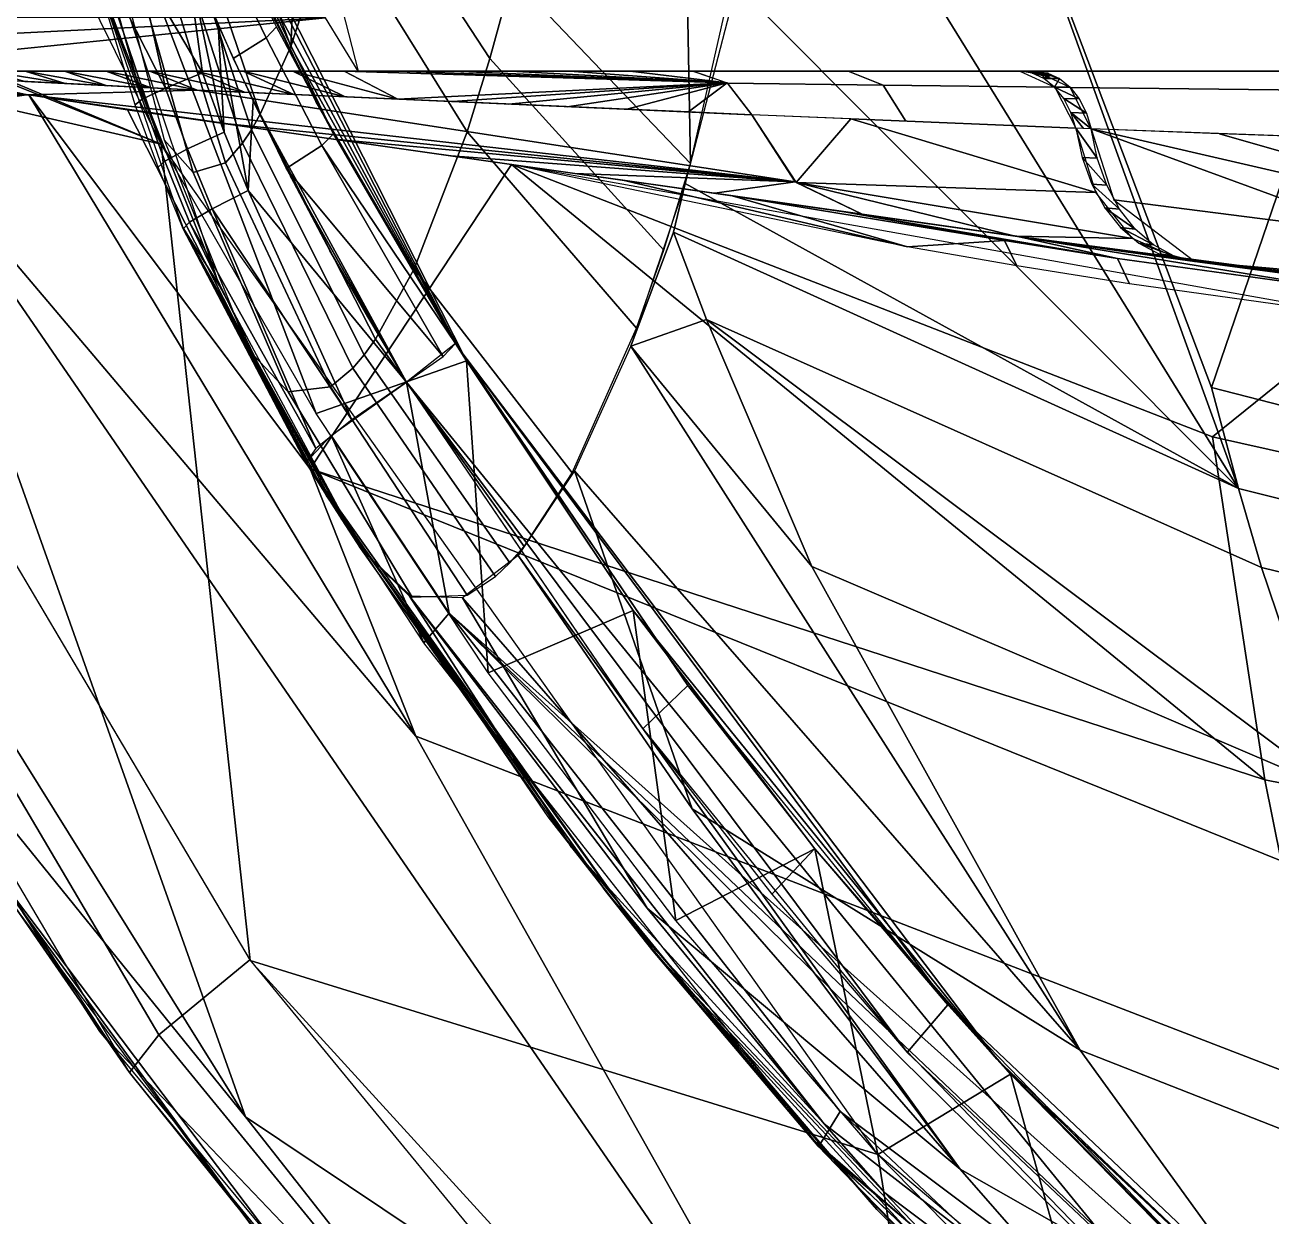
# Model space of a CAD drawing. Extents: x -48 to 59, y -19 to 0.
# Drawn here: x -35.945 to -31.358, y -8.163 to -3.776 of the extents above; entities that cross this region are included whole.
import ezdxf

# ---------------------------------------------------------------- set-up
doc = ezdxf.new("R2010")
doc.units = 0
doc.header["$MEASUREMENT"] = 0
doc.layers.add('IGES LEVEL 0', color=7, linetype='CONTINUOUS')

msp = doc.modelspace()

# ---------------------------------------------------------------- linework, layer by layer
at = {"layer": 'IGES LEVEL 0'}
for points in [[(-37.7142, -3.2658, 0), (-37.7142, -3.2658, 0), (-35.4442, -4.2149, -0.4111), (-37.0627, 0.0531, -0.1203)], [(-36.8859, 0.0531, -0.1227), (-36.8859, 0.0531, -0.1227), (-34.8742, -4.0583, 0.0738), (-34.3198, -5.0136, -0.0258)], [(-36.8859, 0.0531, -0.1227), (-36.8859, 0.0531, -0.1227), (-35.3659, -3.0728, 0.1632), (-34.8742, -4.0583, 0.0738)], [(-36.8859, 0.0531, -0.1227), (-36.8859, 0.0531, -0.1227), (-35.4442, -4.2149, -0.4111), (-35.9489, -3.1918, -0.3217)], [(-36.8859, 0.0531, -0.1227), (-36.8859, 0.0531, -0.1227), (-34.8736, -5.2071, -0.5108), (-35.4442, -4.2149, -0.4111)], [(-34.8736, -5.2071, -0.5108), (-34.8736, -5.2071, -0.5108), (-36.8859, 0.0531, -0.1227), (-34.3198, -5.0136, -0.0258)], [(-34.9048, -2.5187, 11.7091), (-34.9048, -2.5187, 11.7091), (-35.2816, -3.0046, 9.56), (-34.9668, -3.8554, 9.8705)], [(-34.9048, -2.5187, 11.7091), (-34.9048, -2.5187, 11.7091), (-34.9668, -3.8554, 9.8705), (-34.81, -3.3768, 11.1015)], [(-35.601, -2.5372, 0.5552), (-35.601, -2.5372, 0.7609), (-34.3518, -4.9627, 0.7609), (-34.3518, -4.9627, 0.5552)], [(-35.601, -2.5372, 0.3496), (-35.601, -2.5372, 0.5552), (-34.3518, -4.9627, 0.5552), (-34.3518, -4.9627, 0.3496)], [(-35.601, -2.5372, 0.7609), (-35.601, -2.5372, 0.7609), (-35.2186, -3.3843, 1.1603), (-34.8098, -4.1768, 1.0544)], [(-34.8098, -4.1768, 1.0544), (-34.8098, -4.1768, 1.0544), (-34.3518, -4.9627, 0.7609), (-35.601, -2.5372, 0.7609)], [(-35.3659, -3.0728, 0.1632), (-35.3659, -3.0728, 0.1632), (-35.601, -2.5372, 0.3496), (-34.3518, -4.9627, 0.3496)], [(-33.5258, -2.6367, 14.5867), (-33.5258, -2.6367, 14.5867), (-34.151, -3.599, 12.5692), (-33.495, -4.2866, 12.9662)], [(-33.495, -4.2866, 12.9662), (-33.495, -4.2866, 12.9662), (-33.1525, -2.7758, 14.9639), (-33.5258, -2.6367, 14.5867)], [(-31.4782, -5.4837, 14.188), (-31.4782, -5.4837, 14.188), (-33.1525, -2.7758, 14.9639), (-33.3254, -3.6302, 13.9446)], [(-31.4782, -5.4837, 14.188), (-31.4782, -5.4837, 14.188), (-32.3983, -2.9383, 15.6812), (-33.1525, -2.7758, 14.9639)], [(-31.5774, -5.112, 14.4974), (-31.5774, -5.112, 14.4974), (-30.9073, -3.1469, 16.8554), (-32.3983, -2.9383, 15.6812)], [(-32.3983, -2.9383, 15.6812), (-32.3983, -2.9383, 15.6812), (-31.4782, -5.4837, 14.188), (-31.5774, -5.112, 14.4974)], [(-35.2816, -3.0046, 9.56), (-35.3698, -3.2485, 8.6988), (-35.0789, -4.1055, 8.9283), (-34.9668, -3.8554, 9.8705)], [(-34.3518, -4.9627, 0.3496), (-34.3518, -4.9627, 0.3496), (-34.8742, -4.0583, 0.0738), (-35.3659, -3.0728, 0.1632)], [(-34.7418, -3.1228, 11.6126), (-34.81, -3.3768, 11.1015), (-34.317, -4.1696, 11.4832), (-34.2334, -3.8995, 12.0339)], [(-34.7418, -3.1228, 11.6126), (-34.7418, -3.1228, 11.6126), (-34.2334, -3.8995, 12.0339), (-34.151, -3.599, 12.5692)], [(-30.9073, -3.1469, 16.8554), (-30.9073, -3.1469, 16.8554), (-31.5774, -5.112, 14.4974), (-29.098, -5.749, 15.858)], [(-35.3698, -3.2485, 8.6988), (-35.3953, -3.3058, 8.4368), (-35.1116, -4.1627, 8.6416), (-35.0789, -4.1055, 8.9283)], [(-35.4442, -4.2149, -0.4111), (-35.4442, -4.2149, -0.4111), (-37.7142, -3.2658, 0), (-37.7184, -3.2986, 0.0008)], [(-35.4442, -4.2149, -0.4111), (-35.4442, -4.2149, -0.4111), (-37.7184, -3.2986, 0.0008), (-37.1253, -3.829, -0.1088)], [(-8.0196, -3.9469, 27.1075), (-8.0196, -3.9469, 27.1075), (-34.8921, -3.271, 23.2369), (-34.718, -3.9469, 22.5593)], [(-8.0196, -3.9469, 27.1075), (-8.0196, -3.9469, 27.1075), (-8.0788, -3.271, 27.8046), (-34.8921, -3.271, 23.2369)], [(-35.3953, -3.3058, 8.4368), (-35.4204, -3.356, 8.1717), (-35.144, -4.2117, 8.3514), (-35.1116, -4.1627, 8.6416)], [(-35.4204, -3.356, 8.1717), (-35.469, -3.433, 7.6377), (-35.2072, -4.2837, 7.7665), (-35.144, -4.2117, 8.3514)], [(-35.0193, -3.783, 1.1036), (-35.2186, -3.3843, 1.1603), (-35.25, -3.4241, 1.3178), (-35.0576, -3.8242, 1.2727)], [(-34.81, -3.3768, 11.1015), (-34.9668, -3.8554, 9.8705), (-34.512, -4.6743, 10.1554), (-34.317, -4.1696, 11.4832)], [(-35.5588, -3.4907, 6.5605), (-35.6383, -3.4104, 5.4701), (-35.4329, -4.1998, 5.3896), (-35.3257, -4.3194, 6.5859)], [(-35.469, -3.433, 7.6377), (-35.5588, -3.4907, 6.5605), (-35.3257, -4.3194, 6.5859), (-35.2072, -4.2837, 7.7665)], [(-35.0576, -3.8242, 1.2727), (-35.25, -3.4241, 1.3178), (-35.3556, -3.4925, 1.4283), (-35.1784, -3.9005, 1.3829)], [(-35.2912, -3.9533, 1.447), (-35.2912, -3.9533, 1.447), (-35.5309, -3.5449, 1.5673), (-35.3556, -3.4925, 1.4283)], [(-35.2116, -4.1709, 1.433), (-35.2116, -4.1709, 1.433), (-35.3556, -3.4925, 1.4283), (-35.2343, -3.7766, 1.3959)], [(-35.3556, -3.4925, 1.4283), (-35.3556, -3.4925, 1.4283), (-35.2116, -4.1709, 1.433), (-35.2912, -3.9533, 1.447)], [(-35.4279, -4.0088, 1.5867), (-35.4279, -4.0088, 1.5867), (-35.6444, -3.5837, 1.7633), (-35.5309, -3.5449, 1.5673)], [(-35.5309, -3.5449, 1.5673), (-35.5309, -3.5449, 1.5673), (-35.2912, -3.9533, 1.447), (-35.4279, -4.0088, 1.5867)], [(-35.5141, -4.0494, 1.7679), (-35.5141, -4.0494, 1.7679), (-35.6805, -3.6036, 1.9894), (-35.6444, -3.5837, 1.7633)], [(-35.5141, -4.0494, 1.7679), (-35.5141, -4.0494, 1.7679), (-35.5393, -4.07, 1.9651), (-35.6805, -3.6036, 1.9894)], [(-35.2292, -4.7372, 5.3312), (-35.2292, -4.7372, 5.3312), (-35.6805, -3.6036, 1.9894), (-35.3641, -4.5223, 1.9355)], [(-35.6805, -3.6036, 1.9894), (-35.6805, -3.6036, 1.9894), (-35.2292, -4.7372, 5.3312), (-35.5761, -3.6966, 5.4416)], [(-35.6444, -3.5837, 1.7633), (-35.6444, -3.5837, 1.7633), (-35.4279, -4.0088, 1.5867), (-35.5141, -4.0494, 1.7679)], [(-34.151, -3.599, 12.5692), (-34.2334, -3.8995, 12.0339), (-33.593, -4.6059, 12.3981), (-33.495, -4.2866, 12.9662)], [(-31.4782, -5.4837, 14.188), (-31.4782, -5.4837, 14.188), (-33.3254, -3.6302, 13.9446), (-33.5146, -4.3606, 12.8398)], [(-34.8394, -3.7503, 23.0304), (-34.8394, -3.7503, 23.0304), (-39.0299, -3.7479, 21.3215), (-38.7853, -3.9469, 20.8981)], [(-34.8394, -3.7503, 23.0304), (-34.8394, -3.7503, 23.0304), (-38.7853, -3.9469, 20.8981), (-36.7662, -3.9469, 21.8845)], [(-36.7662, -3.9469, 21.8845), (-36.7662, -3.9469, 21.8845), (-34.718, -3.9469, 22.5593), (-34.8394, -3.7503, 23.0304)], [(-35.1238, -4.3857, 1.4177), (-35.1238, -4.3857, 1.4177), (-35.2343, -3.7766, 1.3959), (-35.1049, -4.0575, 1.3664)], [(-35.2343, -3.7766, 1.3959), (-35.2343, -3.7766, 1.3959), (-35.1238, -4.3857, 1.4177), (-35.2116, -4.1709, 1.433)], [(-34.8097, -4.177, 1.0559), (-35.0193, -3.783, 1.1036), (-35.0576, -3.8242, 1.2727), (-34.8526, -4.2205, 1.233)], [(-35.4519, -7.4958, -0.2334), (-37.5004, -4.0217, 0.1308), (-37.1253, -3.829, -0.1088), (-35.1176, -7.219, -0.4684)], [(-35.4442, -4.2149, -0.4111), (-35.4442, -4.2149, -0.4111), (-37.1253, -3.829, -0.1088), (-35.1156, -7.2217, -0.4687)], [(-34.8526, -4.2205, 1.233), (-35.0576, -3.8242, 1.2727), (-35.1784, -3.9005, 1.3829), (-34.9832, -4.3044, 1.3418)], [(-34.9668, -3.8554, 9.8705), (-35.0789, -4.1055, 8.9283), (-34.6543, -4.933, 9.1378), (-34.512, -4.6743, 10.1554)], [(-34.2334, -3.8995, 12.0339), (-34.317, -4.1696, 11.4832), (-33.6933, -4.8925, 11.8134), (-33.593, -4.6059, 12.3981)], [(-44.9286, -3.9469, 14.5736), (-44.9286, -3.9469, 14.5736), (-35.1423, -3.9469, 15.8848), (-36.332, -3.9469, 12.8915)], [(-35.1423, -3.9469, 15.8848), (-35.1423, -3.9469, 15.8848), (-44.9286, -3.9469, 14.5736), (-42.319, -3.9469, 18.1396)], [(-35.1423, -3.9469, 15.8848), (-35.1423, -3.9469, 15.8848), (-42.319, -3.9469, 18.1396), (-38.8311, -3.9469, 20.8715)], [(-38.8311, -3.9469, 20.8715), (-38.8311, -3.9469, 20.8715), (-33.4863, -3.9469, 18.6495), (-35.1423, -3.9469, 15.8848)], [(-38.8311, -3.9469, 20.8715), (-38.8311, -3.9469, 20.8715), (-32.2827, -3.9469, 20.1049), (-33.4863, -3.9469, 18.6495)], [(-38.8311, -3.9469, 20.8715), (-38.8311, -3.9469, 20.8715), (-32.2254, -3.9469, 20.1641), (-32.2827, -3.9469, 20.1049)], [(-32.2254, -3.9469, 20.1641), (-32.2254, -3.9469, 20.1641), (-38.8311, -3.9469, 20.8715), (-34.718, -3.9469, 22.5593)], [(-36.2956, -3.9868, 12.6244), (-36.2956, -3.9868, 12.6244), (-36.2236, -3.9704, 12.8485), (-35.9308, -4.0337, 13.205)], [(-35.9308, -4.0337, 13.205), (-35.9308, -4.0337, 13.205), (-36.2403, -4.0334, 12.5981), (-36.2956, -3.9868, 12.6244)], [(-35.3115, -4.0161, 15.0667), (-35.3115, -4.0161, 15.0667), (-36.2236, -3.9704, 12.8485), (-35.9308, -4.0337, 13.205)], [(-35.3115, -4.0161, 15.0667), (-35.3115, -4.0161, 15.0667), (-35.9461, -3.985, 13.5995), (-36.2236, -3.9704, 12.8485)], [(-36.0818, -3.9469, 13.6586), (-36.0818, -3.9469, 13.6586), (-35.7974, -3.9925, 13.9708), (-35.9461, -3.985, 13.5995)], [(-35.7974, -3.9925, 13.9708), (-35.7974, -3.9925, 13.9708), (-36.0818, -3.9469, 13.6586), (-35.9446, -3.9469, 14.0377)], [(-35.3115, -4.0161, 15.0667), (-35.3115, -4.0161, 15.0667), (-35.642, -4.0002, 14.3392), (-35.9461, -3.985, 13.5995)], [(-35.9446, -3.9469, 14.0377), (-35.9446, -3.9469, 14.0377), (-35.642, -4.0002, 14.3392), (-35.7974, -3.9925, 13.9708)], [(-35.642, -4.0002, 14.3392), (-35.642, -4.0002, 14.3392), (-35.9446, -3.9469, 14.0377), (-35.7995, -3.9469, 14.4137)], [(-35.7995, -3.9469, 14.4137), (-35.7995, -3.9469, 14.4137), (-35.4801, -4.0081, 14.7045), (-35.642, -4.0002, 14.3392)], [(-35.4801, -4.0081, 14.7045), (-35.4801, -4.0081, 14.7045), (-35.7995, -3.9469, 14.4137), (-35.6465, -3.9469, 14.7865)], [(-35.6465, -3.9469, 14.7865), (-35.6465, -3.9469, 14.7865), (-35.3115, -4.0161, 15.0667), (-35.4801, -4.0081, 14.7045)], [(-35.3115, -4.0161, 15.0667), (-35.3115, -4.0161, 15.0667), (-35.6465, -3.9469, 14.7865), (-35.486, -3.9469, 15.156)], [(-35.486, -3.9469, 15.156), (-35.486, -3.9469, 15.156), (-35.1364, -4.0242, 15.4257), (-35.3115, -4.0161, 15.0667)], [(-35.1364, -4.0242, 15.4257), (-35.1364, -4.0242, 15.4257), (-35.486, -3.9469, 15.156), (-35.3178, -3.9469, 15.5221)], [(-35.3463, -4.2325, 1.5725), (-35.4279, -4.0088, 1.5867), (-35.2912, -3.9533, 1.447), (-35.2116, -4.1709, 1.433)], [(-35.3178, -3.9469, 15.5221), (-35.3178, -3.9469, 15.5221), (-34.9548, -4.0326, 15.7814), (-35.1364, -4.0242, 15.4257)], [(-34.9548, -4.0326, 15.7814), (-34.9548, -4.0326, 15.7814), (-35.3178, -3.9469, 15.5221), (-35.1423, -3.9469, 15.8848)], [(-35.1423, -3.9469, 15.8848), (-35.1423, -3.9469, 15.8848), (-34.7667, -4.0411, 16.1336), (-34.9548, -4.0326, 15.7814)], [(-34.7667, -4.0411, 16.1336), (-34.7667, -4.0411, 16.1336), (-35.1423, -3.9469, 15.8848), (-34.9595, -3.9469, 16.2438)], [(-34.9595, -3.9469, 16.2438), (-34.9595, -3.9469, 16.2438), (-34.5721, -4.0499, 16.4824), (-34.7667, -4.0411, 16.1336)], [(-34.5721, -4.0499, 16.4824), (-34.5721, -4.0499, 16.4824), (-34.9595, -3.9469, 16.2438), (-34.7695, -3.9469, 16.5992)], [(-33.3606, -3.9895, 18.5604), (-33.3606, -3.9895, 18.5604), (-34.7695, -3.9469, 16.5992), (-34.5725, -3.9469, 16.9509)], [(-34.7695, -3.9469, 16.5992), (-34.7695, -3.9469, 16.5992), (-33.3606, -3.9895, 18.5604), (-34.5721, -4.0499, 16.4824)], [(-34.718, -3.9469, 22.5593), (-34.718, -3.9469, 22.5593), (-27.7408, -3.9469, 22.9798), (-32.2254, -3.9469, 20.1641)], [(-27.7408, -3.9469, 22.9798), (-27.7408, -3.9469, 22.9798), (-34.718, -3.9469, 22.5593), (-29.7368, -3.9469, 23.7628)], [(-33.3606, -3.9895, 18.5604), (-33.3606, -3.9895, 18.5604), (-34.5725, -3.9469, 16.9509), (-34.3686, -3.9469, 17.2986)], [(-33.3606, -3.9895, 18.5604), (-33.3606, -3.9895, 18.5604), (-34.371, -4.0588, 16.8275), (-34.5721, -4.0499, 16.4824)], [(-33.3606, -3.9895, 18.5604), (-33.3606, -3.9895, 18.5604), (-34.1635, -4.068, 17.169), (-34.371, -4.0588, 16.8275)], [(-33.3606, -3.9895, 18.5604), (-33.3606, -3.9895, 18.5604), (-34.3686, -3.9469, 17.2986), (-34.1579, -3.9469, 17.6425)], [(-33.3606, -3.9895, 18.5604), (-33.3606, -3.9895, 18.5604), (-33.9496, -4.0774, 17.5066), (-34.1635, -4.068, 17.169)], [(-33.3606, -3.9895, 18.5604), (-33.3606, -3.9895, 18.5604), (-34.1579, -3.9469, 17.6425), (-33.9405, -3.9469, 17.9823)], [(-33.3606, -3.9895, 18.5604), (-33.3606, -3.9895, 18.5604), (-33.7294, -4.087, 17.8404), (-33.9496, -4.0774, 17.5066)], [(-33.3606, -3.9895, 18.5604), (-33.3606, -3.9895, 18.5604), (-33.9405, -3.9469, 17.9823), (-33.7166, -3.9469, 18.318)], [(-33.3606, -3.9895, 18.5604), (-33.3606, -3.9895, 18.5604), (-33.5027, -4.0969, 18.1703), (-33.7294, -4.087, 17.8404)], [(-33.3606, -3.9895, 18.5604), (-33.3606, -3.9895, 18.5604), (-33.7166, -3.9469, 18.318), (-33.4863, -3.9469, 18.6495)], [(-33.3606, -3.9895, 18.5604), (-33.3606, -3.9895, 18.5604), (-33.2698, -4.107, 18.496), (-33.5027, -4.0969, 18.1703)], [(-32.7863, -3.9977, 19.2886), (-33.3592, -3.9906, 18.5594), (-33.4863, -3.9469, 18.6495), (-32.9151, -3.9469, 19.395)], [(-32.7019, -4.1309, 19.2187), (-33.2698, -4.107, 18.496), (-33.3592, -3.9906, 18.5594), (-32.7863, -3.9977, 19.2886)], [(-32.1539, -4.0058, 19.9813), (-32.7863, -3.9977, 19.2886), (-32.9151, -3.9469, 19.395), (-32.2827, -3.9469, 20.1049)], [(-32.2338, -3.9508, 20.0862), (-32.2338, -3.9508, 20.0862), (-32.2827, -3.9469, 20.1049), (-32.2541, -3.9469, 20.1345)], [(-32.2338, -3.9508, 20.0862), (-32.2338, -3.9508, 20.0862), (-32.2373, -3.9536, 20.0613), (-32.2827, -3.9469, 20.1049)], [(-32.2052, -3.9509, 20.1156), (-32.2052, -3.9509, 20.1156), (-32.2541, -3.9469, 20.1345), (-32.2254, -3.9469, 20.1641)], [(-32.2541, -3.9469, 20.1345), (-32.2541, -3.9469, 20.1345), (-32.2196, -3.9508, 20.1008), (-32.2338, -3.9508, 20.0862)], [(-32.2541, -3.9469, 20.1345), (-32.2541, -3.9469, 20.1345), (-32.2052, -3.9509, 20.1156), (-32.2196, -3.9508, 20.1008)], [(-32.2373, -3.9536, 20.0613), (-32.2373, -3.9536, 20.0613), (-32.2338, -3.9508, 20.0862), (-32.1986, -3.963, 20.0524)], [(-32.1986, -3.963, 20.0524), (-32.1986, -3.963, 20.0524), (-32.194, -3.9733, 20.0198), (-32.2373, -3.9536, 20.0613)], [(-32.1845, -3.9631, 20.0669), (-32.1986, -3.963, 20.0524), (-32.2338, -3.9508, 20.0862), (-32.2196, -3.9508, 20.1008)], [(-32.2052, -3.9509, 20.1156), (-32.2052, -3.9509, 20.1156), (-32.2254, -3.9469, 20.1641), (-32.1801, -3.9537, 20.12)], [(-31.1133, -4.0178, 20.9116), (-32.0969, -4.0065, 20.0389), (-32.2254, -3.9469, 20.1641), (-31.2343, -3.9469, 21.0627)], [(-32.1701, -3.9631, 20.0815), (-32.1845, -3.9631, 20.0669), (-32.2196, -3.9508, 20.1008), (-32.2052, -3.9509, 20.1156)], [(-32.1801, -3.9537, 20.12), (-32.1801, -3.9537, 20.12), (-32.1701, -3.9631, 20.0815), (-32.2052, -3.9509, 20.1156)], [(-32.194, -3.9733, 20.0198), (-32.194, -3.9733, 20.0198), (-32.1986, -3.963, 20.0524), (-32.1845, -3.9631, 20.0669)], [(-32.194, -3.9733, 20.0198), (-32.194, -3.9733, 20.0198), (-32.1845, -3.9631, 20.0669), (-32.1701, -3.9631, 20.0815)], [(-32.1701, -3.9631, 20.0815), (-32.1701, -3.9631, 20.0815), (-32.1369, -3.9736, 20.0778), (-32.194, -3.9733, 20.0198)], [(-32.1369, -3.9736, 20.0778), (-32.1369, -3.9736, 20.0778), (-32.1546, -4.0051, 19.982), (-32.194, -3.9733, 20.0198)], [(-32.1701, -3.9631, 20.0815), (-32.1701, -3.9631, 20.0815), (-32.1801, -3.9537, 20.12), (-32.1369, -3.9736, 20.0778)], [(-32.1546, -4.0051, 19.982), (-32.1546, -4.0051, 19.982), (-32.1369, -3.9736, 20.0778), (-32.0976, -4.0058, 20.0396)], [(-35.5605, -7.6345, 0.2212), (-37.6349, -4.1215, 0.5797), (-37.5004, -4.0217, 0.1308), (-35.4519, -7.4958, -0.2334)], [(-34.5064, -6.3952, 12.7053), (-34.5064, -6.3952, 12.7053), (-35.9308, -4.0337, 13.205), (-36.4452, -4.1065, 12.001)], [(-35.9308, -4.0337, 13.205), (-35.9308, -4.0337, 13.205), (-36.3849, -4.0377, 12.2708), (-36.2403, -4.0334, 12.5981)], [(-36.3849, -4.0377, 12.2708), (-36.3849, -4.0377, 12.2708), (-35.9308, -4.0337, 13.205), (-36.1799, -4.065, 12.6599)], [(-33.1092, -4.3542, 18.3431), (-33.1092, -4.3542, 18.3431), (-35.3115, -4.0161, 15.0667), (-35.9308, -4.0337, 13.205)], [(-35.9308, -4.0337, 13.205), (-35.9308, -4.0337, 13.205), (-35.5681, -4.0884, 13.8073), (-35.1986, -4.141, 14.529)], [(-35.9308, -4.0337, 13.205), (-35.9308, -4.0337, 13.205), (-35.1986, -4.141, 14.529), (-33.1092, -4.3542, 18.3431)], [(-34.8952, -5.4111, 13.3904), (-34.8952, -5.4111, 13.3904), (-35.5681, -4.0884, 13.8073), (-35.9308, -4.0337, 13.205)], [(-35.9308, -4.0337, 13.205), (-35.9308, -4.0337, 13.205), (-34.5064, -6.3952, 12.7053), (-34.8952, -5.4111, 13.3904)], [(-35.4309, -4.2775, 1.7537), (-35.5141, -4.0494, 1.7679), (-35.4279, -4.0088, 1.5867), (-35.3463, -4.2325, 1.5725)], [(-33.2698, -4.107, 18.496), (-33.2698, -4.107, 18.496), (-34.9548, -4.0326, 15.7814), (-35.3115, -4.0161, 15.0667)], [(-35.3115, -4.0161, 15.0667), (-35.3115, -4.0161, 15.0667), (-33.1092, -4.3542, 18.3431), (-33.2698, -4.107, 18.496)], [(-34.9548, -4.0326, 15.7814), (-34.9548, -4.0326, 15.7814), (-33.7294, -4.087, 17.8404), (-34.1635, -4.068, 17.169)], [(-34.9548, -4.0326, 15.7814), (-34.9548, -4.0326, 15.7814), (-33.2698, -4.107, 18.496), (-33.7294, -4.087, 17.8404)], [(-32.0761, -4.1569, 19.9067), (-32.7019, -4.1309, 19.2187), (-32.7863, -3.9977, 19.2886), (-32.1539, -4.0058, 19.9813)], [(-32.064, -4.0488, 20.0069), (-32.064, -4.0488, 20.0069), (-32.1209, -4.0476, 19.9496), (-32.1546, -4.0051, 19.982)], [(-32.1546, -4.0051, 19.982), (-32.1546, -4.0051, 19.982), (-32.0976, -4.0058, 20.0396), (-32.064, -4.0488, 20.0069)], [(-31.0497, -4.1941, 20.8322), (-32.0199, -4.1592, 19.9639), (-32.0969, -4.0065, 20.0389), (-31.1133, -4.0178, 20.9116)], [(-35.4551, -4.3003, 1.9508), (-35.5393, -4.07, 1.9651), (-35.5141, -4.0494, 1.7679), (-35.4309, -4.2775, 1.7537)], [(-35.1049, -4.0575, 1.3664), (-35.1049, -4.0575, 1.3664), (-34.5404, -5.0917, 1.2611), (-35.1238, -4.3857, 1.4177)], [(-34.5404, -5.0917, 1.2611), (-34.5404, -5.0917, 1.2611), (-35.1049, -4.0575, 1.3664), (-34.9676, -4.3349, 1.3386)], [(-34.3518, -4.9627, 0.1439), (-34.3518, -4.9627, 0.1439), (-34.3198, -5.0136, -0.0258), (-34.8742, -4.0583, 0.0738)], [(-34.8742, -4.0583, 0.0738), (-34.8742, -4.0583, 0.0738), (-34.3518, -4.9627, 0.3496), (-34.3518, -4.9627, 0.1439)], [(-32.0377, -4.1007, 19.9813), (-32.0377, -4.1007, 19.9813), (-32.0943, -4.099, 19.9242), (-32.1209, -4.0476, 19.9496)], [(-32.1209, -4.0476, 19.9496), (-32.1209, -4.0476, 19.9496), (-32.064, -4.0488, 20.0069), (-32.0377, -4.1007, 19.9813)], [(-35.1335, -7.7974, 7.9689), (-35.1335, -7.7974, 7.9689), (-36.4452, -4.1065, 12.001), (-37.0371, -4.7446, 8.8254)], [(-36.4452, -4.1065, 12.001), (-36.4452, -4.1065, 12.001), (-35.1335, -7.7974, 7.9689), (-32.8619, -9.319, 10.3242)], [(-36.4452, -4.1065, 12.001), (-36.4452, -4.1065, 12.001), (-32.8619, -9.319, 10.3242), (-34.5064, -6.3952, 12.7053)], [(-33.9206, -4.3229, 16.6748), (-33.9206, -4.3229, 16.6748), (-35.5681, -4.0884, 13.8073), (-34.1535, -4.2898, 15.6602)], [(-34.8952, -5.4111, 13.3904), (-34.8952, -5.4111, 13.3904), (-34.1535, -4.2898, 15.6602), (-35.5681, -4.0884, 13.8073)], [(-35.0789, -4.1055, 8.9283), (-35.1116, -4.1627, 8.6416), (-34.6963, -4.9909, 8.8279), (-34.6543, -4.933, 9.1378)], [(-32.905, -4.1224, 18.9724), (-32.905, -4.1224, 18.9724), (-33.2698, -4.107, 18.496), (-33.1061, -4.3569, 18.3404)], [(-32.0026, -4.3929, 19.7972), (-32.0026, -4.3929, 19.7972), (-32.905, -4.1224, 18.9724), (-33.1061, -4.3569, 18.3404)], [(-32.0761, -4.1569, 19.9067), (-32.0761, -4.1569, 19.9067), (-32.5019, -4.1393, 19.4496), (-32.905, -4.1224, 18.9724)], [(-32.905, -4.1224, 18.9724), (-32.905, -4.1224, 18.9724), (-32.0026, -4.3929, 19.7972), (-32.0761, -4.1569, 19.9067)], [(-32.0481, -4.1581, 19.9354), (-32.0481, -4.1581, 19.9354), (-32.0761, -4.1569, 19.9067), (-32.0943, -4.099, 19.9242)], [(-32.0943, -4.099, 19.9242), (-32.0943, -4.099, 19.9242), (-32.0199, -4.1592, 19.9639), (-32.0481, -4.1581, 19.9354)], [(-32.0943, -4.099, 19.9242), (-32.0943, -4.099, 19.9242), (-32.0377, -4.1007, 19.9813), (-32.0199, -4.1592, 19.9639)], [(-35.2562, -4.4532, 1.5569), (-35.3463, -4.2325, 1.5725), (-35.2116, -4.1709, 1.433), (-35.1238, -4.3857, 1.4177)], [(-33.1092, -4.3542, 18.3431), (-33.1092, -4.3542, 18.3431), (-35.1986, -4.141, 14.529), (-34.8078, -4.1966, 15.2391)], [(-35.1116, -4.1627, 8.6416), (-35.144, -4.2117, 8.3514), (-34.7381, -5.0398, 8.5141), (-34.6963, -4.9909, 8.8279)], [(-34.317, -4.1696, 11.4832), (-34.512, -4.6743, 10.1554), (-33.9312, -5.4262, 10.4019), (-33.6933, -4.8925, 11.8134)], [(-31.9975, -4.2675, 19.9247), (-31.9975, -4.2675, 19.9247), (-32.0761, -4.1569, 19.9067), (-32.053, -4.2641, 19.8675)], [(-31.9975, -4.2675, 19.9247), (-31.9975, -4.2675, 19.9247), (-32.0199, -4.1592, 19.9639), (-32.0761, -4.1569, 19.9067)], [(-29.9157, -4.6449, 21.3997), (-29.9157, -4.6449, 21.3997), (-31.5477, -4.1774, 20.4125), (-32.0199, -4.1592, 19.9639)], [(-30.9669, -4.5446, 20.6745), (-30.9669, -4.5446, 20.6745), (-32.0199, -4.1592, 19.9639), (-31.9362, -4.4199, 19.8387)], [(-32.0199, -4.1592, 19.9639), (-32.0199, -4.1592, 19.9639), (-30.9669, -4.5446, 20.6745), (-29.9157, -4.6449, 21.3997)], [(-35.1156, -7.2217, -0.4687), (-35.1156, -7.2217, -0.4687), (-32.8055, -7.936, -0.8603), (-35.4442, -4.2149, -0.4111)], [(-35.3257, -4.3194, 6.5859), (-35.4329, -4.1998, 5.3896), (-35.1219, -4.9728, 5.3046), (-34.9767, -5.1269, 6.6026)], [(-35.144, -4.2117, 8.3514), (-35.2072, -4.2837, 7.7665), (-34.8201, -5.1088, 7.8814), (-34.7381, -5.0398, 8.5141)], [(-34.4056, -4.9973, 1.1553), (-34.4056, -4.9973, 1.1553), (-34.8526, -4.2205, 1.233), (-34.9832, -4.3044, 1.3418)], [(-34.8526, -4.2205, 1.233), (-34.8526, -4.2205, 1.233), (-34.36, -4.9496, 0.971), (-34.8097, -4.177, 1.0559)], [(-34.8526, -4.2205, 1.233), (-34.8526, -4.2205, 1.233), (-34.4056, -4.9973, 1.1553), (-34.36, -4.9496, 0.971)], [(-34.3518, -4.9627, 0.7609), (-34.3518, -4.9627, 0.7609), (-34.8098, -4.1768, 1.0544), (-34.36, -4.9496, 0.971)], [(-33.1092, -4.3542, 18.3431), (-33.1092, -4.3542, 18.3431), (-34.8078, -4.1966, 15.2391), (-34.3765, -4.258, 15.9647)], [(-29.9157, -4.6449, 21.3997), (-29.9157, -4.6449, 21.3997), (-31.0505, -4.194, 20.8315), (-31.5477, -4.1774, 20.4125)], [(-35.339, -4.5026, 1.738), (-35.4309, -4.2775, 1.7537), (-35.3463, -4.2325, 1.5725), (-35.2562, -4.4532, 1.5569)], [(-33.1092, -4.3542, 18.3431), (-33.1092, -4.3542, 18.3431), (-34.3765, -4.258, 15.9647), (-33.9206, -4.3229, 16.6748)], [(-31.9622, -4.367, 19.8735), (-31.9622, -4.367, 19.8735), (-32.053, -4.2641, 19.8675), (-32.0172, -4.3625, 19.8165)], [(-32.053, -4.2641, 19.8675), (-32.053, -4.2641, 19.8675), (-31.9622, -4.367, 19.8735), (-31.9975, -4.2675, 19.9247)], [(-35.3622, -4.5275, 1.9352), (-35.4551, -4.3003, 1.9508), (-35.4309, -4.2775, 1.7537), (-35.339, -4.5026, 1.738)], [(-35.2072, -4.2837, 7.7665), (-35.3257, -4.3194, 6.5859), (-34.9767, -5.1269, 6.6026), (-34.8201, -5.1088, 7.8814)], [(-34.9832, -4.3044, 1.3418), (-34.9832, -4.3044, 1.3418), (-34.5404, -5.0917, 1.2611), (-34.4056, -4.9973, 1.1553)], [(-34.1535, -4.2898, 15.6602), (-34.1535, -4.2898, 15.6602), (-34.8952, -5.4111, 13.3904), (-31.3808, -6.5564, 16.261)], [(-32.6965, -4.5929, 16.9491), (-32.6965, -4.5929, 16.9491), (-34.1535, -4.2898, 15.6602), (-33.7444, -4.348, 16.0953)], [(-33.9206, -4.3229, 16.6748), (-33.9206, -4.3229, 16.6748), (-34.1535, -4.2898, 15.6602), (-33.7444, -4.348, 16.0953)], [(-31.5737, -5.2931, 17.3062), (-31.5737, -5.2931, 17.3062), (-31.0224, -4.849, 18.0805), (-34.1535, -4.2898, 15.6602)], [(-34.1535, -4.2898, 15.6602), (-34.1535, -4.2898, 15.6602), (-31.3808, -6.5564, 16.261), (-31.5737, -5.2931, 17.3062)], [(-34.5404, -5.0917, 1.2611), (-34.5404, -5.0917, 1.2611), (-34.9676, -4.3349, 1.3386), (-34.8226, -4.6082, 1.3113)], [(-33.1092, -4.3542, 18.3431), (-33.1092, -4.3542, 18.3431), (-33.9206, -4.3229, 16.6748), (-33.4055, -4.3962, 17.4164)], [(-33.7444, -4.348, 16.0953), (-33.7444, -4.348, 16.0953), (-32.8633, -4.4734, 18.1379), (-33.9206, -4.3229, 16.6748)], [(-32.6965, -4.5929, 16.9491), (-32.6965, -4.5929, 16.9491), (-33.7444, -4.348, 16.0953), (-33.3423, -4.4052, 16.4983)], [(-32.8633, -4.4734, 18.1379), (-32.8633, -4.4734, 18.1379), (-33.7444, -4.348, 16.0953), (-31.6389, -4.6476, 17.9712)], [(-33.1092, -4.3542, 18.3431), (-33.1092, -4.3542, 18.3431), (-33.4055, -4.3962, 17.4164), (-32.8633, -4.4734, 18.1379)], [(-32.2998, -4.5536, 18.811), (-32.2998, -4.5536, 18.811), (-33.1061, -4.3569, 18.3404), (-32.8633, -4.4734, 18.1379)], [(-33.1061, -4.3569, 18.3404), (-33.1061, -4.3569, 18.3404), (-31.8682, -4.5623, 19.635), (-32.0026, -4.3929, 19.7972)], [(-31.8682, -4.5623, 19.635), (-31.8682, -4.5623, 19.635), (-33.1061, -4.3569, 18.3404), (-32.2998, -4.5536, 18.811)], [(-34.7415, -5.2301, 1.3823), (-34.7415, -5.2301, 1.3823), (-35.2562, -4.4532, 1.5569), (-35.1238, -4.3857, 1.4177)], [(-35.1238, -4.3857, 1.4177), (-35.1238, -4.3857, 1.4177), (-34.5404, -5.0917, 1.2611), (-34.7415, -5.2301, 1.3823)], [(-33.5577, -4.5394, 12.5465), (-33.5577, -4.5394, 12.5465), (-33.5146, -4.3606, 12.8398), (-33.7152, -4.9591, 11.6637)], [(-33.5146, -4.3606, 12.8398), (-33.5146, -4.3606, 12.8398), (-33.5577, -4.5394, 12.5465), (-31.4782, -5.4837, 14.188)], [(-31.9152, -4.455, 19.8117), (-31.9152, -4.455, 19.8117), (-32.0172, -4.3625, 19.8165), (-31.9697, -4.4494, 19.7553)], [(-32.0172, -4.3625, 19.8165), (-32.0172, -4.3625, 19.8165), (-31.9152, -4.455, 19.8117), (-31.9622, -4.367, 19.8735)], [(-32.3394, -4.5698, 17.337), (-32.3394, -4.5698, 17.337), (-33.3423, -4.4052, 16.4983), (-32.9288, -4.4641, 16.8893)], [(-33.3423, -4.4052, 16.4983), (-33.3423, -4.4052, 16.4983), (-32.3394, -4.5698, 17.337), (-32.6965, -4.5929, 16.9491)], [(-31.8575, -4.5288, 19.7411), (-31.8575, -4.5288, 19.7411), (-31.9697, -4.4494, 19.7553), (-31.9118, -4.5224, 19.6854)], [(-31.9697, -4.4494, 19.7553), (-31.9697, -4.4494, 19.7553), (-31.8575, -4.5288, 19.7411), (-31.9152, -4.455, 19.8117)], [(-30.9669, -4.5446, 20.6745), (-31.9362, -4.4199, 19.8387), (-31.6389, -4.6476, 19.4969), (-30.6962, -4.7666, 20.2939)], [(-34.8738, -5.3356, 1.5959), (-34.8738, -5.3356, 1.5959), (-35.339, -4.5026, 1.738), (-35.2562, -4.4532, 1.5569)], [(-35.2562, -4.4532, 1.5569), (-35.2562, -4.4532, 1.5569), (-34.7415, -5.2301, 1.3823), (-34.8738, -5.3356, 1.5959)], [(-31.9233, -4.6364, 17.6291), (-31.9233, -4.6364, 17.6291), (-32.9288, -4.4641, 16.8893), (-32.2957, -4.5542, 17.4452)], [(-32.9288, -4.4641, 16.8893), (-32.9288, -4.4641, 16.8893), (-31.9233, -4.6364, 17.6291), (-32.3394, -4.5698, 17.337)], [(-31.6389, -4.6476, 17.9712), (-31.6389, -4.6476, 17.9712), (-31.6929, -4.64, 19.4444), (-32.8633, -4.4734, 18.1379)], [(-35.3641, -4.5223, 1.9355), (-35.3641, -4.5223, 1.9355), (-34.7786, -5.5984, 4.3816), (-34.7107, -5.7034, 5.2175)], [(-35.3641, -4.5223, 1.9355), (-35.3641, -4.5223, 1.9355), (-34.8349, -5.5104, 3.5435), (-34.7786, -5.5984, 4.3816)], [(-35.3641, -4.5223, 1.9355), (-35.3641, -4.5223, 1.9355), (-34.8793, -5.44, 2.7032), (-34.8349, -5.5104, 3.5435)], [(-35.3641, -4.5223, 1.9355), (-35.3641, -4.5223, 1.9355), (-34.9118, -5.3879, 1.8607), (-34.8793, -5.44, 2.7032)], [(-35.3641, -4.5223, 1.9355), (-35.3641, -4.5223, 1.9355), (-34.7107, -5.7034, 5.2175), (-35.2292, -4.7372, 5.3312)], [(-35.339, -4.5026, 1.738), (-35.339, -4.5026, 1.738), (-34.9118, -5.3879, 1.8607), (-35.3622, -4.5275, 1.9352)], [(-35.339, -4.5026, 1.738), (-35.339, -4.5026, 1.738), (-34.8738, -5.3356, 1.5959), (-34.9118, -5.3879, 1.8607)], [(-33.7152, -4.9591, 11.6637), (-33.7152, -4.9591, 11.6637), (-33.4366, -4.8611, 12.3236), (-33.5577, -4.5394, 12.5465)], [(-33.5577, -4.5394, 12.5465), (-33.4366, -4.8611, 12.3236), (-31.393, -5.7749, 13.9379), (-31.4782, -5.4837, 14.188)], [(-31.791, -4.5866, 19.6636), (-31.791, -4.5866, 19.6636), (-31.9118, -4.5224, 19.6854), (-31.8451, -4.5794, 19.6089)], [(-31.9118, -4.5224, 19.6854), (-31.9118, -4.5224, 19.6854), (-31.791, -4.5866, 19.6636), (-31.8575, -4.5288, 19.7411)], [(-32.3394, -4.5698, 17.337), (-32.3394, -4.5698, 17.337), (-32.2931, -4.6635, 17.2511), (-32.6965, -4.5929, 16.9491)], [(-32.3394, -4.5698, 17.337), (-31.9233, -4.6364, 17.6291), (-31.8784, -4.7302, 17.541), (-32.2931, -4.6635, 17.2511)], [(-32.2998, -4.5536, 18.811), (-32.2998, -4.5536, 18.811), (-31.6929, -4.64, 19.4444), (-31.8682, -4.5623, 19.635)], [(-32.2957, -4.5542, 17.4452), (-32.2957, -4.5542, 17.4452), (-31.1416, -4.7142, 18.279), (-30.6353, -4.7733, 18.5683)], [(-32.2957, -4.5542, 17.4452), (-32.2957, -4.5542, 17.4452), (-31.6389, -4.6476, 17.9712), (-31.1416, -4.7142, 18.279)], [(-32.2957, -4.5542, 17.4452), (-32.2957, -4.5542, 17.4452), (-29.8423, -4.8806, 18.8269), (-31.0685, -4.7546, 18.1703)], [(-32.2957, -4.5542, 17.4452), (-32.2957, -4.5542, 17.4452), (-31.0685, -4.7546, 18.1703), (-31.9233, -4.6364, 17.6291)], [(-32.2957, -4.5542, 17.4452), (-32.2957, -4.5542, 17.4452), (-30.6353, -4.7733, 18.5683), (-29.8423, -4.8806, 18.8269)], [(-31.7174, -4.6265, 19.5815), (-31.7174, -4.6265, 19.5815), (-31.8451, -4.5794, 19.6089), (-31.7715, -4.619, 19.5278)], [(-31.8451, -4.5794, 19.6089), (-31.8451, -4.5794, 19.6089), (-31.7174, -4.6265, 19.5815), (-31.791, -4.5866, 19.6636)], [(-34.8226, -4.6082, 1.3113), (-34.8226, -4.6082, 1.3113), (-34.6846, -4.8518, 1.2864), (-34.5404, -5.0917, 1.2611)], [(-31.6389, -4.6476, 19.4969), (-31.6389, -4.6476, 19.4969), (-31.7715, -4.619, 19.5278), (-31.6929, -4.64, 19.4444)], [(-31.7715, -4.619, 19.5278), (-31.7715, -4.619, 19.5278), (-31.6389, -4.6476, 19.4969), (-31.7174, -4.6265, 19.5815)], [(-34.512, -4.6743, 10.1554), (-34.6543, -4.933, 9.1378), (-34.1079, -5.6972, 9.3182), (-33.9312, -5.4262, 10.4019)], [(-31.9233, -4.6364, 17.6291), (-31.0685, -4.7546, 18.1703), (-31.0262, -4.8486, 18.0783), (-31.8784, -4.7302, 17.541)], [(-31.6929, -4.64, 19.4444), (-31.6929, -4.64, 19.4444), (-31.6389, -4.6476, 17.9712), (-31.6389, -4.6476, 19.4969)], [(-28.5211, -4.9265, 19.5465), (-28.5211, -4.9265, 19.5465), (-31.6389, -4.6476, 19.4969), (-30.6904, -4.7671, 20.2989)], [(-30.6353, -4.7733, 18.5683), (-30.6353, -4.7733, 18.5683), (-31.6389, -4.6476, 17.9712), (-31.6389, -4.6476, 19.4969)], [(-31.6389, -4.6476, 19.4969), (-31.6389, -4.6476, 19.4969), (-29.5959, -4.8674, 19.0927), (-30.6353, -4.7733, 18.5683)], [(-31.6389, -4.6476, 19.4969), (-31.6389, -4.6476, 19.4969), (-28.5211, -4.9265, 19.5465), (-29.5959, -4.8674, 19.0927)], [(-37.0371, -4.7446, 8.8254), (-37.0371, -4.7446, 8.8254), (-36.8013, -5.7359, 5.4532), (-35.1335, -7.7974, 7.9689)], [(-33.4366, -4.8611, 12.3236), (-33.4366, -4.8611, 12.3236), (-33.7152, -4.9591, 11.6637), (-33.0481, -5.7701, 11.6614)], [(-33.4366, -4.8611, 12.3236), (-33.4366, -4.8611, 12.3236), (-33.0481, -5.7701, 11.6614), (-31.1147, -6.5978, 13.1924)], [(-33.4366, -4.8611, 12.3236), (-33.4366, -4.8611, 12.3236), (-31.1147, -6.5978, 13.1924), (-31.393, -5.7749, 13.9379)], [(-31.0224, -4.849, 18.0805), (-31.0224, -4.849, 18.0805), (-31.5737, -5.2931, 17.3062), (-29.1144, -5.8433, 18.3911)], [(-34.6543, -4.933, 9.1378), (-34.6963, -4.9909, 8.8279), (-34.1606, -5.7571, 8.9878), (-34.1079, -5.6972, 9.3182)], [(-33.505, -6.2094, 0.8229), (-34.36, -4.9496, 0.971), (-34.5404, -5.0917, 1.2611), (-33.6707, -6.369, 1.1127)], [(-34.3518, -4.9627, 0.7609), (-34.3518, -4.9627, 0.7609), (-34.36, -4.9496, 0.971), (-33.5078, -6.2049, 0.8235)], [(-34.9767, -5.1269, 6.6026), (-35.1219, -4.9728, 5.3046), (-34.7107, -5.7034, 5.2175), (-34.5195, -5.884, 6.6097)], [(-34.6963, -4.9909, 8.8279), (-34.7381, -5.0398, 8.5141), (-34.2133, -5.8073, 8.653), (-34.1606, -5.7571, 8.9878)], [(-32.3676, -7.5853, 0.1439), (-32.3676, -7.5853, 0.1439), (-34.3518, -4.9627, 0.1439), (-34.3518, -4.9627, 0.3496)], [(-34.3518, -4.9627, 0.3496), (-34.3518, -4.9627, 0.3496), (-34.3518, -4.9627, 0.5552), (-32.3676, -7.5853, 0.5552)], [(-34.3518, -4.9627, 0.3496), (-34.3518, -4.9627, 0.3496), (-32.3676, -7.5853, 0.5552), (-32.3676, -7.5853, 0.1439)], [(-34.3518, -4.9627, 0.5552), (-34.3518, -4.9627, 0.5552), (-33.5078, -6.2049, 0.8235), (-32.5546, -7.376, 0.6626)], [(-34.3518, -4.9627, 0.1439), (-34.3518, -4.9627, 0.1439), (-33.7059, -5.9328, -0.1344), (-34.3198, -5.0136, -0.0258)], [(-33.5078, -6.2049, 0.8235), (-33.5078, -6.2049, 0.8235), (-34.3518, -4.9627, 0.5552), (-34.3518, -4.9627, 0.7609)], [(-33.7059, -5.9328, -0.1344), (-33.7059, -5.9328, -0.1344), (-34.3518, -4.9627, 0.1439), (-32.3676, -7.5853, 0.1439)], [(-32.5546, -7.376, 0.6626), (-32.5546, -7.376, 0.6626), (-32.3676, -7.5853, 0.5552), (-34.3518, -4.9627, 0.5552)], [(-32.0608, -7.5521, 10.2009), (-32.0608, -7.5521, 10.2009), (-33.7152, -4.9591, 11.6637), (-33.922, -5.4181, 10.4308)], [(-33.7152, -4.9591, 11.6637), (-33.7152, -4.9591, 11.6637), (-32.0608, -7.5521, 10.2009), (-33.0481, -5.7701, 11.6614)], [(-34.3198, -5.0136, -0.0258), (-34.3198, -5.0136, -0.0258), (-34.2403, -6.1621, -0.6198), (-34.8736, -5.2071, -0.5108)], [(-34.7381, -5.0398, 8.5141), (-34.8201, -5.1088, 7.8814), (-34.3176, -5.8764, 7.9775), (-34.2133, -5.8073, 8.653)], [(-34.2403, -6.1621, -0.6198), (-34.2403, -6.1621, -0.6198), (-34.3198, -5.0136, -0.0258), (-33.7059, -5.9328, -0.1344)], [(-34.3838, -5.9423, 1.3986), (-34.3838, -5.9423, 1.3986), (-34.8182, -5.2885, 1.4798), (-34.5404, -5.0917, 1.2611)], [(-34.5404, -5.0917, 1.2611), (-34.5404, -5.0917, 1.2611), (-32.7063, -7.5487, 0.9525), (-31.6429, -8.6432, 0.7805)], [(-34.5404, -5.0917, 1.2611), (-34.5404, -5.0917, 1.2611), (-33.6746, -6.363, 1.1135), (-32.7063, -7.5487, 0.9525)], [(-34.5404, -5.0917, 1.2611), (-34.5404, -5.0917, 1.2611), (-31.6429, -8.6432, 0.7805), (-34.3838, -5.9423, 1.3986)], [(-34.8201, -5.1088, 7.8814), (-34.9767, -5.1269, 6.6026), (-34.5195, -5.884, 6.6097), (-34.3176, -5.8764, 7.9775)], [(-31.5774, -5.112, 14.4974), (-31.4782, -5.4837, 14.188), (-29.0583, -6.0874, 15.5391), (-29.098, -5.749, 15.858)], [(-34.4774, -6.0522, 1.7884), (-34.4774, -6.0522, 1.7884), (-34.9118, -5.3879, 1.8607), (-34.8182, -5.2885, 1.4798)], [(-34.8182, -5.2885, 1.4798), (-34.8182, -5.2885, 1.4798), (-34.3838, -5.9423, 1.3986), (-34.4774, -6.0522, 1.7884)], [(-31.5737, -5.2931, 17.3062), (-31.3808, -6.5564, 16.261), (-29.0858, -7.0067, 17.3562), (-29.1144, -5.8433, 18.3911)], [(-33.6322, -7.1878, 2.8262), (-33.6322, -7.1878, 2.8262), (-34.9118, -5.3879, 1.8607), (-34.8349, -5.5104, 3.5435)], [(-33.6322, -7.1878, 2.2211), (-33.6322, -7.1878, 2.2211), (-34.0191, -6.6926, 1.7129), (-34.9118, -5.3879, 1.8607)], [(-34.9118, -5.3879, 1.8607), (-34.9118, -5.3879, 1.8607), (-33.6322, -7.1878, 2.8262), (-33.6322, -7.1878, 2.2211)], [(-34.8952, -5.4111, 13.3904), (-34.5064, -6.3952, 12.7053), (-31.1167, -7.7037, 15.2017), (-31.3208, -6.8542, 15.9968)], [(-34.8952, -5.4111, 13.3904), (-34.8952, -5.4111, 13.3904), (-31.3208, -6.8542, 15.9968), (-31.3808, -6.5564, 16.261)], [(-33.4895, -6.6633, 8.7759), (-33.4895, -6.6633, 8.7759), (-33.922, -5.4181, 10.4308), (-34.13, -5.7298, 9.1554)], [(-33.922, -5.4181, 10.4308), (-33.922, -5.4181, 10.4308), (-33.4895, -6.6633, 8.7759), (-32.0608, -7.5521, 10.2009)], [(-31.4782, -5.4837, 14.188), (-31.393, -5.7749, 13.9379), (-29.0218, -6.3535, 15.2802), (-29.0583, -6.0874, 15.5391)], [(-33.8093, -6.9644, 4.8445), (-33.8093, -6.9644, 4.8445), (-34.8349, -5.5104, 3.5435), (-34.7107, -5.7034, 5.2175)], [(-34.8349, -5.5104, 3.5435), (-34.8349, -5.5104, 3.5435), (-33.6322, -7.1878, 3.4312), (-33.6322, -7.1878, 2.8262)], [(-34.8349, -5.5104, 3.5435), (-34.8349, -5.5104, 3.5435), (-33.6322, -7.1878, 4.0362), (-33.6322, -7.1878, 3.4312)], [(-33.6322, -7.1878, 4.0362), (-33.6322, -7.1878, 4.0362), (-34.8349, -5.5104, 3.5435), (-33.8093, -6.9644, 4.8445)], [(-33.9315, -6.8065, 4.8934), (-33.9315, -6.8065, 4.8934), (-34.5294, -5.8802, 6.5344), (-34.7107, -5.7034, 5.2175)], [(-32.5018, -7.9898, 7.8601), (-32.5018, -7.9898, 7.8601), (-34.13, -5.7298, 9.1554), (-34.3341, -5.8865, 7.8518)], [(-34.13, -5.7298, 9.1554), (-34.13, -5.7298, 9.1554), (-32.5018, -7.9898, 7.8601), (-33.4895, -6.6633, 8.7759)], [(-36.8013, -5.7359, 5.4532), (-35.6713, -7.4829, 5.0079), (-34.0211, -9.2118, 7.1647), (-35.1335, -7.7974, 7.9689)], [(-33.0481, -5.7701, 11.6614), (-32.0608, -7.5521, 10.2009), (-30.3851, -8.2098, 11.5362), (-31.1147, -6.5978, 13.1924)], [(-31.393, -5.7749, 13.9379), (-31.1147, -6.5978, 13.1924), (-28.891, -7.1096, 14.502), (-29.0218, -6.3535, 15.2802)], [(-33.6545, -7.0285, 6.5251), (-33.6545, -7.0285, 6.5251), (-34.3341, -5.8865, 7.8518), (-34.5294, -5.8802, 6.5344)], [(-34.5294, -5.8802, 6.5344), (-34.5294, -5.8802, 6.5344), (-33.9315, -6.8065, 4.8934), (-33.0035, -7.8235, 6.1276)], [(-34.5294, -5.8802, 6.5344), (-34.5294, -5.8802, 6.5344), (-33.0035, -7.8235, 6.1276), (-33.6545, -7.0285, 6.5251)], [(-34.3341, -5.8865, 7.8518), (-34.3341, -5.8865, 7.8518), (-33.6545, -7.0285, 6.5251), (-32.5018, -7.9898, 7.8601)], [(-36.2519, -6.6351, 0.4499), (-36.2519, -6.6351, 0.4499), (-35.5609, -7.634, 0.2213), (-36.6838, -5.938, 0.4131)], [(-34.3838, -5.9423, 1.3986), (-32.9447, -7.7779, 1.1585), (-33.0221, -7.9054, 1.5519), (-34.4774, -6.0522, 1.7884)], [(-34.3838, -5.9423, 1.3986), (-34.3838, -5.9423, 1.3986), (-30.4917, -9.6409, 0.5999), (-29.2599, -10.5363, 0.4129)], [(-34.3838, -5.9423, 1.3986), (-34.3838, -5.9423, 1.3986), (-31.6429, -8.6432, 0.7805), (-30.4917, -9.6409, 0.5999)], [(-29.2599, -10.5363, 0.4129), (-29.2599, -10.5363, 0.4129), (-32.9447, -7.7779, 1.1585), (-34.3838, -5.9423, 1.3986)], [(-33.7059, -5.9328, -0.1344), (-33.7059, -5.9328, -0.1344), (-33.5494, -7.0738, -0.7368), (-34.2403, -6.1621, -0.6198)], [(-33.5494, -7.0738, -0.7368), (-33.5494, -7.0738, -0.7368), (-33.7059, -5.9328, -0.1344), (-33.0369, -6.81, -0.2507)], [(-32.3676, -7.5853, 0.1439), (-32.3676, -7.5853, 0.1439), (-33.0369, -6.81, -0.2507), (-33.7059, -5.9328, -0.1344)], [(-33.0379, -6.8094, 0.7434), (-33.505, -6.2094, 0.8229), (-33.6707, -6.369, 1.1127), (-33.1956, -6.9771, 1.0331)], [(-34.5064, -6.3952, 12.7053), (-32.8619, -9.319, 10.3242), (-30.1605, -10.2365, 12.3825), (-31.1167, -7.7037, 15.2017)], [(-29.0858, -7.0067, 17.3562), (-29.0858, -7.0067, 17.3562), (-31.3808, -6.5564, 16.261), (-31.3208, -6.8542, 15.9968)], [(-36.2519, -6.6351, 2.1686), (-36.2519, -6.6351, 3.0279), (-34.5235, -8.9249, 3.0279), (-34.5235, -8.9249, 2.1686)], [(-36.2519, -6.6351, 3.0279), (-36.2519, -6.6351, 3.8873), (-34.5235, -8.9249, 3.8873), (-34.5235, -8.9249, 3.0279)], [(-36.2519, -6.6351, 0.4499), (-36.2519, -6.6351, 1.3093), (-34.5235, -8.9249, 1.3093), (-34.5235, -8.9249, 0.4499)], [(-36.2519, -6.6351, 1.3093), (-36.2519, -6.6351, 2.1686), (-34.5235, -8.9249, 2.1686), (-34.5235, -8.9249, 1.3093)], [(-36.2519, -6.6351, 3.8873), (-36.2519, -6.6351, 3.8873), (-36.0755, -6.901, 5.1621), (-34.9388, -8.4314, 4.741)], [(-34.9388, -8.4314, 4.741), (-34.9388, -8.4314, 4.741), (-34.5235, -8.9249, 3.8873), (-36.2519, -6.6351, 3.8873)], [(-35.5609, -7.634, 0.2213), (-35.5609, -7.634, 0.2213), (-36.2519, -6.6351, 0.4499), (-34.5235, -8.9249, 0.4499)], [(-33.6322, -7.1878, 2.2211), (-33.6322, -7.1878, 2.2211), (-33.0246, -7.9054, 1.5522), (-34.0191, -6.6926, 1.7129)], [(-33.4895, -6.6633, 8.7759), (-32.5018, -7.9898, 7.8601), (-31.2117, -8.7247, 9.0915), (-32.0608, -7.5521, 10.2009)], [(-33.9315, -6.8065, 4.8934), (-33.7017, -7.1012, 4.8017), (-32.7792, -8.0769, 5.9948), (-33.0035, -7.8235, 6.1276)], [(-33.0369, -6.81, -0.2507), (-33.0369, -6.81, -0.2507), (-32.8055, -7.936, -0.8603), (-33.5494, -7.0738, -0.7368)], [(-32.5481, -7.3853, 0.6611), (-33.0379, -6.8094, 0.7434), (-33.1956, -6.9771, 1.0331), (-32.6977, -7.5604, 0.9507)], [(-32.8055, -7.936, -0.8603), (-32.8055, -7.936, -0.8603), (-33.0369, -6.81, -0.2507), (-32.3175, -7.6397, -0.3735)], [(-32.3676, -7.5853, -0.2674), (-32.3676, -7.5853, -0.2674), (-32.3175, -7.6397, -0.3735), (-33.0369, -6.81, -0.2507)], [(-33.0369, -6.81, -0.2507), (-33.0369, -6.81, -0.2507), (-32.3676, -7.5853, 0.1439), (-32.3676, -7.5853, -0.2674)], [(-33.6322, -7.1878, 4.0362), (-33.6322, -7.1878, 4.0362), (-33.8093, -6.9644, 4.8445), (-32.8087, -8.1391, 4.4589)], [(-33.6545, -7.0285, 6.5251), (-33.0035, -7.8235, 6.1276), (-31.9017, -8.676, 7.3392), (-32.5018, -7.9898, 7.8601)], [(-33.7017, -7.1012, 4.8017), (-33.0453, -7.8795, 4.5477), (-32.1466, -8.7426, 5.6297), (-32.7792, -8.0769, 5.9948)], [(-33.6322, -7.1878, 2.8262), (-33.6322, -7.1878, 3.4312), (-32.1441, -8.8195, 3.4312), (-32.1441, -8.8195, 2.8262)], [(-32.1441, -8.8195, 3.4312), (-32.1441, -8.8195, 3.4312), (-33.6322, -7.1878, 3.4312), (-33.6322, -7.1878, 4.0362)], [(-33.6322, -7.1878, 2.2211), (-33.6322, -7.1878, 2.8262), (-32.1441, -8.8195, 2.8262), (-32.1441, -8.8195, 2.2211)], [(-33.6322, -7.1878, 4.0362), (-33.6322, -7.1878, 4.0362), (-32.8087, -8.1391, 4.4589), (-31.7165, -9.2211, 4.0614)], [(-31.7165, -9.2211, 4.0614), (-31.7165, -9.2211, 4.0614), (-32.1441, -8.8195, 3.4312), (-33.6322, -7.1878, 4.0362)], [(-33.0246, -7.9054, 1.5522), (-33.0246, -7.9054, 1.5522), (-33.6322, -7.1878, 2.2211), (-32.1441, -8.8195, 2.2211)], [(-34.1746, -9.0568, -0.4512), (-35.4519, -7.4958, -0.2334), (-35.1176, -7.219, -0.4684), (-33.8664, -8.741, -0.6834)], [(-32.8055, -7.936, -0.8603), (-32.8055, -7.936, -0.8603), (-35.1156, -7.2217, -0.4687), (-32.4559, -10.1375, -0.9176)], [(-30.3708, -9.4487, 0.3089), (-32.5481, -7.3853, 0.6611), (-32.6977, -7.5604, 0.9507), (-30.4857, -9.6489, 0.5981)], [(-32.3676, -7.5853, 0.5552), (-32.3676, -7.5853, 0.5552), (-32.5546, -7.376, 0.6626), (-31.5074, -8.4573, 0.4907)], [(-35.6713, -7.4829, 5.0079), (-34.0053, -9.4951, 4.4169), (-32.4748, -10.797, 6.1371), (-34.0211, -9.2118, 7.1647)], [(-34.2678, -9.2118, 0.0068), (-35.5605, -7.6345, 0.2212), (-35.4519, -7.4958, -0.2334), (-34.1746, -9.0568, -0.4512)], [(-32.0608, -7.5521, 10.2009), (-31.2117, -8.7247, 9.0915), (-29.7413, -9.2685, 10.2689), (-30.3851, -8.2098, 11.5362)], [(-32.3676, -7.5853, -0.2674), (-32.3676, -7.5853, 0.1439), (-30.6082, -9.2562, 0.1439), (-30.6082, -9.2562, -0.2674)], [(-31.5074, -8.4573, 0.4907), (-31.5074, -8.4573, 0.4907), (-32.3676, -7.5853, 0.1439), (-32.3676, -7.5853, 0.5552)], [(-31.5074, -8.4573, 0.4907), (-31.5074, -8.4573, 0.4907), (-30.6082, -9.2562, 0.1439), (-32.3676, -7.5853, 0.1439)], [(-32.3175, -7.6397, -0.3735), (-32.3175, -7.6397, -0.3735), (-32.3676, -7.5853, -0.2674), (-30.6082, -9.2562, -0.2674)], [(-34.5235, -8.9249, 0.4499), (-34.5235, -8.9249, 0.4499), (-34.2654, -9.2136, 0.0064), (-35.5609, -7.634, 0.2213)], [(-32.3175, -7.6397, -0.3735), (-32.3175, -7.6397, -0.3735), (-32.0085, -8.7485, -0.99), (-32.8055, -7.936, -0.8603)], [(-32.0085, -8.7485, -0.99), (-32.0085, -8.7485, -0.99), (-32.3175, -7.6397, -0.3735), (-31.547, -8.422, -0.5023)], [(-30.6082, -9.2562, -0.2674), (-30.6082, -9.2562, -0.2674), (-31.547, -8.422, -0.5023), (-32.3175, -7.6397, -0.3735)], [(-35.1335, -7.7974, 7.9689), (-34.0211, -9.2118, 7.1647), (-31.9562, -10.4715, 9.1968), (-32.8619, -9.319, 10.3242)], [(-32.9447, -7.7779, 1.1585), (-30.681, -9.9077, 0.7991), (-30.7343, -10.0538, 1.1979), (-33.0221, -7.9054, 1.5519)], [(-29.2599, -10.5363, 0.4129), (-29.2599, -10.5363, 0.4129), (-30.681, -9.9077, 0.7991), (-32.9447, -7.7779, 1.1585)], [(-33.0035, -7.8235, 6.1276), (-32.7792, -8.0769, 5.9948), (-31.6966, -8.8937, 7.166), (-31.9017, -8.676, 7.3392)], [(-33.0453, -7.8795, 4.5477), (-29.512, -10.9379, 3.3082), (-28.8793, -11.3191, 3.8956), (-32.1466, -8.7426, 5.6297)], [(-29.1692, -11.1593, 1.6161), (-29.1692, -11.1593, 1.6161), (-31.9294, -9.0259, 1.3801), (-33.0246, -7.9054, 1.5522)], [(-32.1441, -8.8195, 2.2211), (-32.1441, -8.8195, 2.2211), (-29.1692, -11.1593, 1.6161), (-33.0246, -7.9054, 1.5522)], [(-32.4559, -10.1375, -0.9176), (-32.4559, -10.1375, -0.9176), (-29.3252, -10.8695, -1.4061), (-32.8055, -7.936, -0.8603)], [(-32.5018, -7.9898, 7.8601), (-31.9017, -8.676, 7.3392), (-30.6981, -9.3271, 8.4622), (-31.2117, -8.7247, 9.0915)], [(-32.7792, -8.0769, 5.9948), (-32.1466, -8.7426, 5.6297), (-31.1222, -9.4632, 6.692), (-31.6966, -8.8937, 7.166)]]:
    msp.add_3dface(points, dxfattribs=at)

doc.saveas('drawing.dxf')
